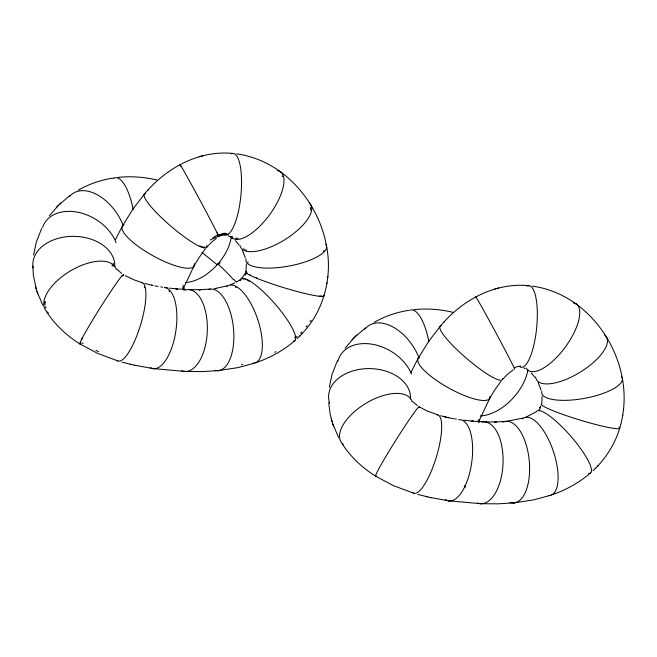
<?xml version="1.0" encoding="UTF-8"?>
<svg xmlns="http://www.w3.org/2000/svg" width="657" height="657" viewBox="0 0 657 657"><rect width="100%" height="100%" fill="white"/><g stroke="black" fill="none" stroke-linecap="round" stroke-linejoin="round"><path stroke-width="0.99" d="M301.982 333.748C323.86 310.991 332.475 277.377 326.652 246.605M619.715 428.241C624.511 412.292 625.382 395.235 622.417 378.859M33.564 255.023L36.324 241.981L41.67 228.472M329.329 387.277L332.089 374.235L337.435 360.726M327.744 277.27L327.851 276.523M623.501 409.525L623.608 408.777M326.907 283.438L326.997 282.814M622.672 415.692L622.762 415.068M246.005 270.643L246.391 264.024M541.77 402.897L542.156 396.27M619.748 428.175C615.469 442.268 607.807 455.26 597.747 466.002M478.838 421.326L489.777 398.191M115.509 239.477L122.292 226.345M410.839 372.601L418.049 358.591M539.742 407.833L540.752 406.01M194.02 265.937L183.081 289.072A40.972 13.009 22.1 0 0 183.451 287.922M122.407 226.123L132.829 209.23L144.212 194.341M193.897 266.159L198.849 257.897L205.173 249.102M418.172 358.377L428.594 341.476L439.968 326.586M489.662 398.405L494.606 390.151L500.938 381.356M539.882 407.619L540.284 406.938M49.365 215.907L58.251 205.559M345.122 348.161L354.016 337.805M206.306 247.681L211.743 242.014L216.317 238.343M502.523 379.426L507.5 374.268L513.388 369.743M144.179 194.398C165.523 168.34 198.792 149.862 233.178 153.475M439.944 326.652C461.28 300.586 494.549 282.116 528.942 285.729M147.965 190.136L148.367 189.684M443.73 322.39L444.132 321.938M297.219 338.511L299.871 335.932M592.975 470.765L595.636 468.178M299.617 336.195L302.212 333.518M595.382 468.441L597.969 465.764M59.204 204.623L69.732 195.712M354.969 336.869L365.497 327.966M56.288 207.513L61.134 202.701M352.053 339.768L356.891 334.947M294.927 340.564C283.528 350.411 270.126 357.851 255.86 362.648M590.692 472.81C579.285 482.657 565.882 490.097 551.617 494.902M239.756 279.915L236.635 281.935M535.521 412.169L526.241 417.039M78.462 190.07C89.138 183.993 100.956 179.928 113.094 178.088M374.227 322.316C384.903 316.239 396.713 312.182 408.859 310.334M274.823 352.3L275.981 351.684M234.754 282.921L230.476 284.785M254.686 363.083L237.842 367.633L217.91 370.663M550.443 495.337L533.607 499.887L513.667 502.917M227.158 285.885L214.683 288.612L216.457 288.341M522.923 418.139L506.416 421.309M199.17 156.768L202.873 155.766M494.935 289.023L498.63 288.021M241.497 364.684L242.507 364.463M118.153 177.374C131.17 176.01 144.384 177.053 157.113 180.026M413.918 309.628C426.927 308.256 440.149 309.307 452.878 312.28M210.166 289.096L198.775 289.77L200.574 289.753L188.822 289.622M218.403 370.622L202.142 371.591L184.666 371.443M505.923 421.351L494.532 422.024L496.331 421.999L484.587 421.876M514.16 502.876L497.907 503.845L480.431 503.697M185.455 371.476L152.72 368.544M483.798 421.843L472.358 421.129M481.211 503.73L448.485 500.798M176.602 288.875L181.866 289.269M175.723 288.809L177.431 288.973L169.49 288.127M471.48 421.063L473.196 421.219L463.497 420.16M165.096 287.569L167.732 287.906M236.717 153.886C252.658 156.079 267.834 162.575 280.818 172.027M532.482 286.132C548.423 288.333 563.599 294.829 576.575 304.281M160.743 286.879L162.575 287.175M153.418 368.651L134.291 365.177M454.677 418.838L456.5 419.133M449.183 500.905L430.048 497.431M154.838 285.852L158 286.444M451.392 418.246L453.757 418.69M448.271 417.622L450.603 418.107M151.726 285.204L153.032 285.499L144.869 283.479M444.797 416.85L446.029 417.121L440.633 415.725M122.103 362.155L131.523 364.545M417.868 494.409L427.288 496.799M445.692 417.047L448.797 417.745M130.283 364.265L135.597 365.473M426.048 496.52L431.362 497.719M142.265 282.715L133.765 279.734L125.232 275.628M438.03 414.969L426.935 410.888L419.273 406.847M117.907 360.931L97.827 353.482L79.784 343.89M413.664 493.177L393.592 485.728L375.541 476.136M228.086 235.691L230.656 236.931M523.843 367.945L525.091 368.495M98.46 351.61L95.93 350.436M81.813 342.79L83.102 343.578M375.607 476.161C362.401 467.866 350.674 457.009 342.24 443.828M79.85 343.907C66.644 335.612 54.909 324.755 46.483 311.582M201.781 252.231L217.229 264.787M417.384 405.615L412.768 401.641M121.619 273.361L117.012 269.386M576.164 303.977C588.417 312.954 598.724 324.435 606.657 337.37M280.399 171.732C292.661 180.7 302.967 192.181 310.892 205.124M531.127 372.905L535.02 377.414M235.37 240.651L239.255 245.16M234.097 279.611L236.29 282.083M606.271 336.729C613.917 349.327 619.559 363.206 622.179 377.742M310.506 204.475C318.16 217.073 323.794 230.952 326.414 245.488M338.618 437.603L332.779 423.831M42.861 305.349L37.014 291.577M538.108 382.415L541.064 390.036M242.343 250.161L245.299 257.79M328.697 402.684L330.208 414.427L332.089 421.597M32.866 266.077L33.318 274.93L36.324 289.343M331.317 419.133L333.518 426.188M35.552 286.887L37.753 293.934M217.722 263.769A268.311 157.13 10.3 0 1 233.596 279.734M231.289 236.602A39.666 23.397 -47.9 0 1 185.635 282.518M246.4 271.292A39.666 25.993 -40.8 0 1 239.969 280.424M184.946 290.065A39.666 25.993 -40.8 0 1 183.016 285.204M210.248 239.977A39.666 25.993 -40.8 0 1 228.628 234.352M232.291 236.512A40.972 24.169 -47.9 0 1 232.028 238.187M219.996 262.693A40.972 24.169 -47.9 0 1 218.814 264.106M246.129 273.591A40.972 26.871 -40.8 0 1 245.094 275.201M183.475 290.057A40.972 26.871 -40.8 0 1 182.416 287.561M218.551 235.354A40.972 26.871 -40.8 0 1 225.827 233.605M113.349 178.441A40.972 13.682 82.4 0 1 133.174 209.591M69.683 196.246A40.972 25.672 56.4 0 1 123.261 225.647M42.557 227.478A40.972 29.466 30.3 0 1 78.249 212.318A40.972 29.466 30.3 0 1 116.108 242.712M113.349 263.473A39.666 27.717 1.1 0 1 113.431 264.943M33.096 267.949A40.972 28.629 1.1 0 1 72.319 236.356A40.972 28.629 1.1 0 1 114.696 266.742M45.76 307.796A39.666 19.496 -31.2 0 1 45.432 306.893A39.666 19.496 -31.2 0 0 45.801 307.895M45.013 304.955A39.666 19.496 -31.2 0 1 45.021 301.752M44.931 302.91A39.666 19.496 -31.2 0 1 45.013 301.809M111.879 265.256A39.666 19.496 -31.2 0 1 113.103 266.397M48.478 313.003A40.972 20.137 -31.2 0 1 67.975 272.433A40.972 20.137 -31.2 0 1 116.314 269.345M80.483 342.79A39.666 1.922 -57.8 0 1 80.425 342.568M81.509 339.759A39.666 1.922 -57.8 0 1 82.585 337.632M121.816 276.408A39.666 1.922 -57.8 0 1 122.12 276.104M80.729 343.241A40.972 1.987 -57.8 0 1 100.225 307.772A40.972 1.987 -57.8 0 1 123.245 275.932M144.302 286.953A39.666 10.578 -73.1 0 1 144.565 287.733M141.255 282.502A40.972 10.931 -73.1 0 1 140.237 325.987A40.972 10.931 -73.1 0 1 116.987 360.348M164.406 287.462A40.972 17.189 -81.9 0 1 175.427 333.616A40.972 17.189 -81.9 0 1 150.305 367.608M168.816 290.936A39.666 16.688 -81.9 0 1 169.506 291.609M185.06 290.008A40.972 20.548 -87.6 0 1 207.275 331.366A40.972 20.548 -87.6 0 1 181.734 370.786M208.4 289.466A40.972 19.25 84.3 0 1 233.588 329.617A40.972 19.25 84.3 0 1 214.913 370.326M226.599 286.624A40.972 16.417 71.3 0 1 257.454 318.645A40.972 16.417 71.3 0 1 252.731 363.313M243.131 279.356A39.666 8.935 48.9 0 1 243.386 279.332M244.897 279.48A39.666 8.935 48.9 0 1 245.348 279.595M246.868 280.112A39.666 8.935 48.9 0 1 247.303 280.301M248.806 281.032A39.666 8.935 48.9 0 1 249.299 281.295M294.812 337.23A39.666 8.935 48.9 0 1 294.779 337.846M235.321 287.142A39.666 15.891 71.3 0 1 236.233 287.594M240.15 280.482A40.972 9.231 48.9 0 1 274.741 303.608A40.972 9.231 48.9 0 1 293.236 341.254M311.073 320.246A79.645 68.615 -63.4 0 1 310.112 321.634M307.115 325.667A79.645 68.615 -63.4 0 1 306.072 326.964M301.744 331.875A79.645 68.615 -63.4 0 1 300.619 333.033M297.194 336.327A79.645 68.615 -63.4 0 1 296.036 337.37M321.848 295.995A39.666 3.786 17 0 1 319.516 296.028M256.871 278.083A39.666 3.786 17 0 1 256.222 277.812M250.046 274.922A39.666 3.786 17 0 1 249.66 274.708M247.377 273.164A39.666 3.786 17 0 1 247.122 272.893M323.663 295.133A40.972 3.909 17 0 1 284.103 287.766A40.972 3.909 17 0 1 246.211 271.481M325.724 244.248A40.972 12.861 -10.3 0 1 288.99 266.06A40.972 12.861 -10.3 0 1 246.047 258.965M310.383 207.456A39.666 15.727 -31.5 0 1 310.531 210.035M246.432 250.153A39.666 15.727 -31.5 0 1 245.537 249.832M244.347 249.233A39.666 15.727 -31.5 0 1 243.657 248.773M324.008 250.645A39.666 12.45 -10.3 0 1 323.458 251.335M248.182 262.504A39.666 12.45 -10.3 0 1 247.796 261.962M309.39 203.227A40.972 16.244 -31.5 0 1 284.177 240.092A40.972 16.244 -31.5 0 1 240.06 245.685M277.426 170.598A40.972 16.384 -53.9 0 1 270.75 213.147A40.972 16.384 -53.9 0 1 230.96 236.75M226.977 233.588A39.666 11.185 -84.5 0 1 226.41 233.728M282.124 175.862A39.666 15.867 -53.9 0 1 282.444 176.692M238.146 238.335A39.666 15.867 -53.9 0 1 235.477 238.113M231.33 153.853A40.972 11.612 -84.5 0 1 241.012 194.267A40.972 11.612 -84.5 0 1 224.218 234.689M218.65 235.305A17.09 15.012 -30.2 0 1 225.096 233.128M180.905 166.155A39.666 0.714 61.7 0 1 181.266 166.697M217.048 232.907A39.666 0.714 61.7 0 1 217.352 233.531M218.214 235.535A39.666 0.714 61.7 0 1 218.231 235.592M180.256 165.498A40.972 0.739 61.7 0 1 200.328 200.87A40.972 0.739 61.7 0 1 218.165 235.904M213.008 237.933A32.612 29.105 -30.2 0 1 217.902 234.68M204.959 246.991A39.666 6.874 40.6 0 1 204.549 247.081M203.727 247.098A39.666 6.874 40.6 0 1 199.827 245.956M206.832 245.578A40.972 7.096 40.6 0 1 172.068 227.215A40.972 7.096 40.6 0 1 145.345 193.634M194.291 263.744A40.972 10.931 29.1 0 1 153.056 255.819A40.972 10.931 29.1 0 1 124.001 224.776M502.876 422.221A40.972 19.25 84.3 0 1 529.304 461.345A40.972 19.25 84.3 0 1 509.807 502.301M481.942 421.999A40.972 20.548 -87.6 0 1 502.983 464.737A40.972 20.548 -87.6 0 1 477.491 503.032M465.287 487.313A40.972 20.548 -87.6 0 1 464.721 485.597M522.364 418.879A40.972 16.417 71.3 0 1 553.071 450.472A40.972 16.417 71.3 0 1 548.866 495.559M536.128 411.996A40.972 9.231 48.9 0 1 571.812 437.381A40.972 9.231 48.9 0 1 588.672 473.516M618.943 426.951A40.972 3.909 17 0 1 581.281 420.447A40.972 3.909 17 0 1 541.968 403.735M621.481 376.502A40.972 12.861 -10.3 0 1 584.755 398.306A40.972 12.861 -10.3 0 1 541.811 391.219M604.473 334.947A40.972 16.244 -31.5 0 1 579.934 372.338A40.972 16.244 -31.5 0 1 535.66 377.085M573.191 302.852A40.972 16.384 -53.9 0 1 565.693 346.551A40.972 16.384 -53.9 0 1 526.068 368.002M527.095 286.099A40.972 11.612 -84.5 0 1 536.777 326.521A40.972 11.612 -84.5 0 1 519.974 366.943M475.849 297.342A40.972 0.739 61.7 0 1 495.739 332.475A40.972 0.739 61.7 0 1 514.341 368.774M502.687 378.654A40.972 7.096 40.6 0 1 466.56 358.385A40.972 7.096 40.6 0 1 441.11 325.888M490.089 396.294A40.972 10.931 29.1 0 1 448.821 388.065A40.972 10.931 29.1 0 1 419.495 357.153M479.208 420.168A40.972 13.009 22.1 0 1 478.173 422.311M527.932 369.595A40.972 24.169 -47.9 0 1 480.423 415.881M540.325 408.227A40.972 26.871 -40.8 0 1 538.65 410.526M479.24 422.303A40.972 26.871 -40.8 0 1 478.181 419.807M514.308 367.608A40.972 26.871 -40.8 0 1 520.689 365.998M409.902 310.285A40.972 13.682 82.4 0 1 428.931 341.845M364.914 329.124A40.972 25.672 56.4 0 1 392.664 326.816A40.972 25.672 56.4 0 1 419.026 357.893M337.821 361.449A40.972 29.466 30.3 0 1 372.371 344.26A40.972 29.466 30.3 0 1 411.537 374.12M329.543 403.012A40.972 28.629 1.1 0 1 365.965 368.676A40.972 28.629 1.1 0 1 410.469 398.881M343.209 444.477A40.972 20.137 -31.2 0 1 364.791 404.022A40.972 20.137 -31.2 0 1 412.079 401.599M376.256 475.725A40.972 1.987 -57.8 0 1 395.719 440.445A40.972 1.987 -57.8 0 1 419.199 407.652M437.012 414.756A40.972 10.931 -73.1 0 1 435.993 458.241A40.972 10.931 -73.1 0 1 412.752 492.602M458.602 419.724A40.972 17.189 -81.9 0 1 471.356 464.885A40.972 17.189 -81.9 0 1 445.43 499.443"/></g></svg>
